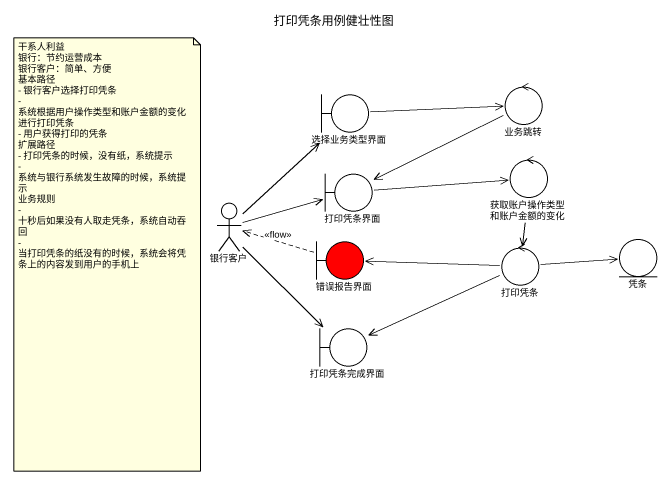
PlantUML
@startuml
title 打印凭条用例健壮性图
boundary 选择业务类型界面
control 业务跳转
control 获取账户操作类型和账户金额的变化
boundary 打印凭条界面
actor 银行客户
boundary 错误报告界面 #FF0000
control 打印凭条
entity 凭条
boundary 打印凭条完成界面
选择业务类型界面 -right-> 业务跳转
业务跳转 -left-> 打印凭条界面
获取账户操作类型和账户金额的变化 --> 打印凭条
打印凭条界面 -right-> 获取账户操作类型和账户金额的变化
银行客户 -up-> 选择业务类型界面
银行客户 -right-> 打印凭条界面
银行客户 --> 打印凭条完成界面
错误报告界面 .left.> 银行客户 : <<flow>>
打印凭条 -left-> 错误报告界面
打印凭条 -right-> 凭条
打印凭条 -left-> 打印凭条完成界面
note as N1
  干系人利益
  银行：节约运营成本
  银行客户：简单、方便
  基本路径
  - 银行客户选择打印凭条
  - 系统根据用户操作类型和账户金额的变化进行打印凭条
  - 用户获得打印的凭条
  扩展路径
  - 打印凭条的时候，没有纸，系统提示
  - 系统与银行系统发生故障的时候，系统提示
  业务规则
  - 十秒后如果没有人取走凭条，系统自动吞回
  - 当打印凭条的纸没有的时候，系统会将凭条上的内容发到用户的手机上
end note
@enduml
